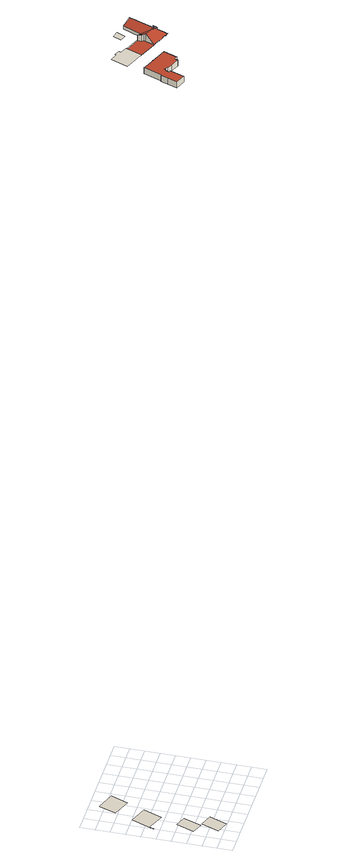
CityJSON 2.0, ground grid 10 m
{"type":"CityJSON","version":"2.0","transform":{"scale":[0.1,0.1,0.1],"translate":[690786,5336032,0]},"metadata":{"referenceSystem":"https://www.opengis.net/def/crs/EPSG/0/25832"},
"CityObjects":{
"building1":{"type":"Building","attributes":{"area_m2":98.35,"max_x":690802.12,"max_y":5336063,"min_x":690790.44,"min_y":5336048.5,"rf_extrusion_mode":"skip","rf_force_lod11":false,"rf_h_pc_98p":0,"rf_is_glass_roof":false,"rf_nodata_frac":1,"rf_nodata_r":0,"rf_pc_select":"_HIGHEST_YET_INSUFFICIENT_COVERAGE","rf_pc_year":0,"rf_pointcloud_unusable":false,"rf_pt_density":0,"rf_roof_type":"unknown","rf_success":true,"rf_t_run":0,"source_file":"690_5336.gml"},"geometry":[{"type":"MultiSurface","lod":"0","boundaries":[[[0,1,2,3]]]}]},
"building2":{"type":"Building","attributes":{"area_m2":113.41,"max_x":690807.62,"max_y":5336048,"min_x":690794.75,"min_y":5336033,"rf_extrusion_mode":"skip","rf_force_lod11":false,"rf_h_pc_98p":0,"rf_is_glass_roof":false,"rf_nodata_frac":1,"rf_nodata_r":0,"rf_pc_select":"_HIGHEST_YET_INSUFFICIENT_COVERAGE","rf_pc_year":0,"rf_pointcloud_unusable":false,"rf_pt_density":0,"rf_roof_type":"unknown","rf_success":true,"rf_t_run":0,"source_file":"690_5336.gml"},"geometry":[{"type":"MultiSurface","lod":"0","boundaries":[[[4,5,6,7]]]}]},
"building3":{"type":"Building","attributes":{"area_m2":177.84,"max_x":690805,"max_y":5336092,"min_x":690786.44,"min_y":5336074.5,"rf_extrusion_mode":"skip","rf_force_lod11":false,"rf_h_pc_98p":0,"rf_is_glass_roof":false,"rf_nodata_frac":1,"rf_nodata_r":0,"rf_pc_select":"_HIGHEST_YET_INSUFFICIENT_COVERAGE","rf_pc_year":0,"rf_pointcloud_unusable":false,"rf_pt_density":0,"rf_roof_type":"unknown","rf_success":true,"rf_t_run":0,"source_file":"690_5336.gml"},"geometry":[{"type":"MultiSurface","lod":"0","boundaries":[[[8,9,10,11,12,13,14,15]]]}]},
"building4":{"type":"Building","attributes":{"area_m2":359.8,"max_x":690824.88,"max_y":5336087.5,"min_x":690795,"min_y":5336060.5,"rf_extrusion_mode":"standard","rf_force_lod11":false,"rf_h_ground":578.11,"rf_h_pc_98p":0,"rf_h_roof_50p":582.65,"rf_h_roof_70p":582.65,"rf_h_roof_max":582.65,"rf_h_roof_min":582.63,"rf_is_glass_roof":false,"rf_nodata_frac":0.988,"rf_nodata_r":0,"rf_pc_select":"_HIGHEST_YET_INSUFFICIENT_COVERAGE","rf_pc_year":2026,"rf_pointcloud_unusable":false,"rf_pt_density":11.06,"rf_ridgelines":0,"rf_rmse_lod22":0.872,"rf_roof_planes":1,"rf_roof_type":"horizontal","rf_success":true,"rf_t_run":2,"rf_volume_lod22":1632.99,"source_file":"690_5336.gml"},"children":["building4-1"]},
"building4-1":{"type":"BuildingPart","parents":["building4"],"geometry":[{"type":"Solid","lod":"2.2","boundaries":[[[[16,17,18,19,20,21,22,23,24,25,26,27,28,29,30,31,32,33,34,35,36,37,38,39,40]],[[41,24,23,42]],[[43,25,24,41]],[[44,32,31,45]],[[46,33,32,44]],[[47,29,28,48]],[[49,30,29,47]],[[45,31,30,49]],[[50,27,26,51]],[[51,26,25,43]],[[52,17,16,53]],[[48,28,27,50]],[[54,20,19,55]],[[53,16,40,56]],[[42,23,22,57]],[[58,21,20,54]],[[57,22,21,58]],[[55,19,18,59]],[[59,18,17,52]],[[56,40,39,60]],[[60,39,38,61]],[[61,38,37,62]],[[62,37,36,63]],[[64,34,33,46]],[[65,35,34,64]],[[63,36,35,65]],[[63,65,64,46,44,45,49,47,48,50,51,43,41,42,57,58,54,55,59,52,53,56,60,61,62]]]],"semantics":{"surfaces":[{"type":"GroundSurface"},{"type":"WallSurface","on_footprint_edge":true},{"type":"RoofSurface","rf_azimuth":270,"rf_h_roof_50p":582.65,"rf_h_roof_70p":582.65,"rf_h_roof_max":582.65,"rf_h_roof_min":582.65,"rf_slope":0}],"values":[[0,1,1,1,1,1,1,1,1,1,1,1,1,1,1,1,1,1,1,1,1,1,1,1,1,1,2]]}}]},
"building5":{"type":"Building","attributes":{"area_m2":167.84,"max_x":690814.25,"max_y":5336116,"min_x":690797.38,"min_y":5336099.5,"rf_extrusion_mode":"skip","rf_force_lod11":false,"rf_h_pc_98p":0,"rf_is_glass_roof":false,"rf_nodata_frac":1,"rf_nodata_r":0,"rf_pc_select":"_HIGHEST_YET_INSUFFICIENT_COVERAGE","rf_pc_year":0,"rf_pointcloud_unusable":false,"rf_pt_density":0,"rf_roof_type":"unknown","rf_success":true,"rf_t_run":0,"source_file":"690_5336.gml"},"geometry":[{"type":"MultiSurface","lod":"0","boundaries":[[[66,67,68,69]]]}]},
"building6":{"type":"Building","attributes":{"area_m2":195.93,"max_x":690828.19,"max_y":5336111,"min_x":690809.56,"min_y":5336094,"rf_extrusion_mode":"skip","rf_force_lod11":false,"rf_h_ground":578.17,"rf_h_pc_98p":0,"rf_h_roof_50p":0,"rf_h_roof_70p":0,"rf_h_roof_max":0,"rf_h_roof_min":0,"rf_is_glass_roof":false,"rf_nodata_frac":0.971,"rf_nodata_r":0,"rf_pc_select":"_HIGHEST_YET_INSUFFICIENT_COVERAGE","rf_pc_year":2026,"rf_pointcloud_unusable":true,"rf_pt_density":4,"rf_roof_planes":0,"rf_roof_type":"no points","rf_success":true,"rf_t_run":0,"source_file":"690_5336.gml"},"geometry":[{"type":"MultiSurface","lod":"0","boundaries":[[[70,71,72,73,74,75,76,77]]]}]},
"building7":{"type":"Building","attributes":{"area_m2":160.98,"max_x":690840.81,"max_y":5336104.5,"min_x":690823.75,"min_y":5336088.5,"rf_extrusion_mode":"standard","rf_force_lod11":false,"rf_h_ground":577.89,"rf_h_pc_98p":0,"rf_h_roof_50p":577.79,"rf_h_roof_70p":577.81,"rf_h_roof_max":577.81,"rf_h_roof_min":577.75,"rf_is_glass_roof":false,"rf_nodata_frac":0.882,"rf_nodata_r":0,"rf_pc_select":"_HIGHEST_YET_INSUFFICIENT_COVERAGE","rf_pc_year":2026,"rf_pointcloud_unusable":false,"rf_pt_density":22.84,"rf_ridgelines":0,"rf_rmse_lod22":1.41,"rf_roof_planes":2,"rf_roof_type":"slanted","rf_success":true,"rf_t_run":3,"rf_volume_lod22":-23.89,"source_file":"690_5336.gml"},"children":["building7-1"]},
"building7-1":{"type":"BuildingPart","parents":["building7"],"geometry":[{"type":"Solid","lod":"2.2","boundaries":[[[[78,79,80,81,82,83]],[[84,79,78,85]],[[85,78,86,87,88]],[[81,89,90,82]],[[82,90,91,83]],[[83,91,86,78]],[[88,87,92,80,93]],[[93,80,79,84]],[[80,92,89,81]],[[93,84,85,88]],[[89,92,87,86,91,90]]]],"semantics":{"surfaces":[{"type":"GroundSurface"},{"type":"WallSurface","on_footprint_edge":true},{"type":"WallSurface","on_footprint_edge":false},{"type":"RoofSurface","rf_azimuth":31.51,"rf_h_roof_50p":581.68,"rf_h_roof_70p":581.97,"rf_h_roof_max":582.4,"rf_h_roof_min":581.09,"rf_slope":23.03},{"type":"RoofSurface","rf_azimuth":13.91,"rf_h_roof_50p":577.62,"rf_h_roof_70p":577.69,"rf_h_roof_max":582.4,"rf_h_roof_min":577.41,"rf_slope":1.77}],"values":[[0,1,2,1,1,1,2,1,1,3,4]]}}]},
"building8":{"type":"Building","attributes":{"area_m2":28.83,"max_x":690843.75,"max_y":5336116,"min_x":690836.75,"min_y":5336109,"rf_extrusion_mode":"skip","rf_force_lod11":false,"rf_h_ground":577.91,"rf_h_pc_98p":0,"rf_h_roof_50p":0,"rf_h_roof_70p":0,"rf_h_roof_max":0,"rf_h_roof_min":0,"rf_is_glass_roof":false,"rf_nodata_frac":0.947,"rf_nodata_r":0,"rf_pc_select":"_HIGHEST_YET_INSUFFICIENT_COVERAGE","rf_pc_year":2026,"rf_pointcloud_unusable":true,"rf_pt_density":4,"rf_roof_planes":0,"rf_roof_type":"no points","rf_success":true,"rf_t_run":0,"source_file":"690_5336.gml"},"geometry":[{"type":"MultiSurface","lod":"0","boundaries":[[[94,95,96,97,98,99]]]}]},
"building9":{"type":"Building","attributes":{"area_m2":337.88,"max_x":690859.69,"max_y":5336112,"min_x":690836.62,"min_y":5336083,"rf_extrusion_mode":"standard","rf_force_lod11":false,"rf_h_ground":577.89,"rf_h_pc_98p":0,"rf_h_roof_50p":581.59,"rf_h_roof_70p":582.35,"rf_h_roof_max":583.63,"rf_h_roof_min":578.29,"rf_h_roof_ridge":583.76,"rf_is_glass_roof":false,"rf_nodata_frac":0.00148,"rf_nodata_r":0,"rf_pc_select":"PREFERRED_AND_LATEST","rf_pc_year":2026,"rf_pointcloud_unusable":false,"rf_pt_density":1499.78,"rf_ridgelines":9,"rf_rmse_lod22":0.611,"rf_roof_planes":32,"rf_roof_type":"slanted","rf_success":true,"rf_t_run":171,"rf_volume_lod22":1145.75,"source_file":"690_5336.gml"},"children":["building9-1"]},
"building9-1":{"type":"BuildingPart","parents":["building9"],"geometry":[{"type":"MultiSurface","lod":"2.2","boundaries":[[[100,101,102,103,104,105,106,79,107,108,109,110,111,112,113,114,115,116,117,118,119,120,121,122,123,124,125]],[[126,106,105,127]],[[128,79,106,126]],[[129,112,130]],[[112,129,131,113]],[[111,110,132]],[[133,109,108,134]],[[134,108,107,135]],[[100,125,136]],[[135,107,79,128]],[[127,105,104,137]],[[137,104,103,138]],[[139,102,101]],[[123,140,124]],[[136,125,124]],[[141,122,121]],[[120,119,142]],[[142,119,118,143]],[[144,115,114,145]],[[113,131,146]],[[145,114,146]],[[122,147,140,123]],[[147,122,141,148]],[[149,150,151,152]],[[143,118,117,153]],[[153,117,116,154]],[[138,103,102,139]],[[155,156,157,158]],[[152,151,156,155]],[[132,110,109,133]],[[159,160,161]],[[162,163,150,149]],[[154,116,115,144]],[[164,165,160,159,166]],[[166,159,167]],[[165,164,168]],[[169,170,171,172]],[[173,174,170,169]],[[158,157,174,173]],[[172,171,175,176]],[[176,175,177,178]],[[178,177,163,162]],[[126,167,159,161,134,135,128]],[[154,144,145,146,131,129,130,111,132,179,148,141,121,120,142,143,153],[163,177,175,171,170,174,157,156,151,150]],[[168,179,132,133,134,161,160,165]],[[179,168,164,166,167,126,127,137,138,139,101,100,136,124,140,147,148]],[[178,162,149,152,155,158,173,169,172,176]]],"semantics":{"surfaces":[{"type":"GroundSurface"},{"type":"WallSurface","on_footprint_edge":true},{"type":"WallSurface","on_footprint_edge":false},{"type":"RoofSurface","rf_azimuth":27.72,"rf_h_roof_50p":582.19,"rf_h_roof_70p":582.65,"rf_h_roof_max":583.96,"rf_h_roof_min":580.2,"rf_slope":31.2},{"type":"RoofSurface","rf_azimuth":111.36,"rf_h_roof_50p":580.82,"rf_h_roof_70p":581.9,"rf_h_roof_max":583.74,"rf_h_roof_min":577.59,"rf_slope":42.21},{"type":"RoofSurface","rf_azimuth":291.38,"rf_h_roof_50p":582.01,"rf_h_roof_70p":582.64,"rf_h_roof_max":583.96,"rf_h_roof_min":580.14,"rf_slope":24.7},{"type":"RoofSurface","rf_azimuth":199.99,"rf_h_roof_50p":580.67,"rf_h_roof_70p":581.86,"rf_h_roof_max":583.96,"rf_h_roof_min":578,"rf_slope":41.26},{"type":"RoofSurface","rf_azimuth":113.72,"rf_h_roof_50p":580.59,"rf_h_roof_70p":580.73,"rf_h_roof_max":581.07,"rf_h_roof_min":580.22,"rf_slope":29.34}],"values":[0,1,1,1,1,1,1,1,1,1,1,1,1,1,1,1,1,1,1,1,1,1,2,2,1,1,1,2,2,1,2,2,1,2,2,2,2,2,2,2,2,2,3,4,5,6,7]}}]}
},
"vertices":[
[115,164,0],[161,285,0],[90,312,0],[44,193,0],
[170,9,0],[216,129,0],[134,161,0],[88,41,0],
[139,427,0],[190,553,0],[68,600,0],[23,489,0],[4,445,0],[6,444,0],[19,474,0],[45,464,0],
[194,413,5781],[186,389,5781],[196,385,5781],[198,381,5781],[161,285,5781],[90,313,5781],[116,382,5781],[133,429,5781],[139,427,5781],[190,553,5781],[232,537,5781],[232,536,5781],[275,519,5781],[276,520,5781],[281,517,5781],[303,508,5781],[389,475,5781],[351,379,5781],[329,387,5781],[320,366,5781],[256,392,5781],[224,405,5781],[227,411,5781],[209,418,5781],[207,423,5781],[139,427,5826],[133,429,5826],[190,553,5826],[389,475,5826],[303,508,5826],[351,379,5826],[276,520,5826],[275,519,5826],[281,517,5826],[232,536,5826],[232,537,5826],[186,389,5826],[194,413,5826],[161,285,5826],[198,381,5826],[207,423,5826],[116,382,5826],[90,313,5826],[196,385,5826],[209,418,5826],[227,411,5826],[224,405,5826],[256,392,5826],[329,387,5826],[320,366,5826],
[283,791,0],[159,839,0],[114,720,0],[235,673,0],
[422,732,5782],[374,750,5782],[381,766,5782],[341,782,5782],[337,770,5782],[283,791,5782],[235,673,5782],[377,618,5782],
[532,682,5779],[548,676,5779],[537,646,5779],[507,567,5779],[377,618,5779],[419,726,5779],[548,676,5812],[532,682,5813],[532,682,5775],[527,651,5776],[527,651,5825],[507,567,5778],[377,618,5778],[419,726,5774],[537,646,5776],[537,646,5825],
[546,769,5779],[578,828,5779],[531,841,5779],[508,785,5779],[507,783,5779],[538,772,5779],
[593,531,5779],[554,546,5779],[555,549,5779],[519,563,5779],[517,560,5779],[506,565,5779],[529,626,5779],[565,669,5779],[566,672,5779],[623,799,5779],[680,771,5779],[735,745,5779],[737,744,5779],[735,739,5779],[727,742,5779],[694,659,5779],[696,658,5779],[679,615,5779],[681,615,5779],[646,527,5779],[650,525,5779],[644,512,5779],[635,515,5779],[622,519,5779],[622,521,5779],[594,534,5779],[529,626,5838],[506,565,5780],[548,676,5806],[737,744,5777],[735,744,5779],[735,739,5777],[680,771,5834],[623,799,5805],[566,672,5802],[565,669,5804],[594,534,5781],[517,560,5780],[519,563,5783],[555,549,5782],[622,519,5777],[635,515,5788],[646,527,5782],[681,615,5782],[694,659,5786],[727,742,5785],[733,740,5779],[635,515,5778],[639,526,5788],[647,588,5810],[647,588,5802],[660,584,5789],[660,584,5803],[679,615,5784],[696,658,5784],[661,586,5803],[661,586,5789],[664,588,5787],[664,588,5802],[593,605,5831],[593,605,5825],[600,607,5828],[649,592,5811],[649,592,5802],[598,596,5834],[598,596,5829],[593,605,5840],[584,603,5835],[608,592,5834],[673,617,5804],[673,617,5790],[666,614,5795],[666,614,5807],[664,593,5803],[664,593,5789],[654,602,5801],[654,602,5810],[655,595,5798],[655,595,5808],[610,592,5834]
]}
